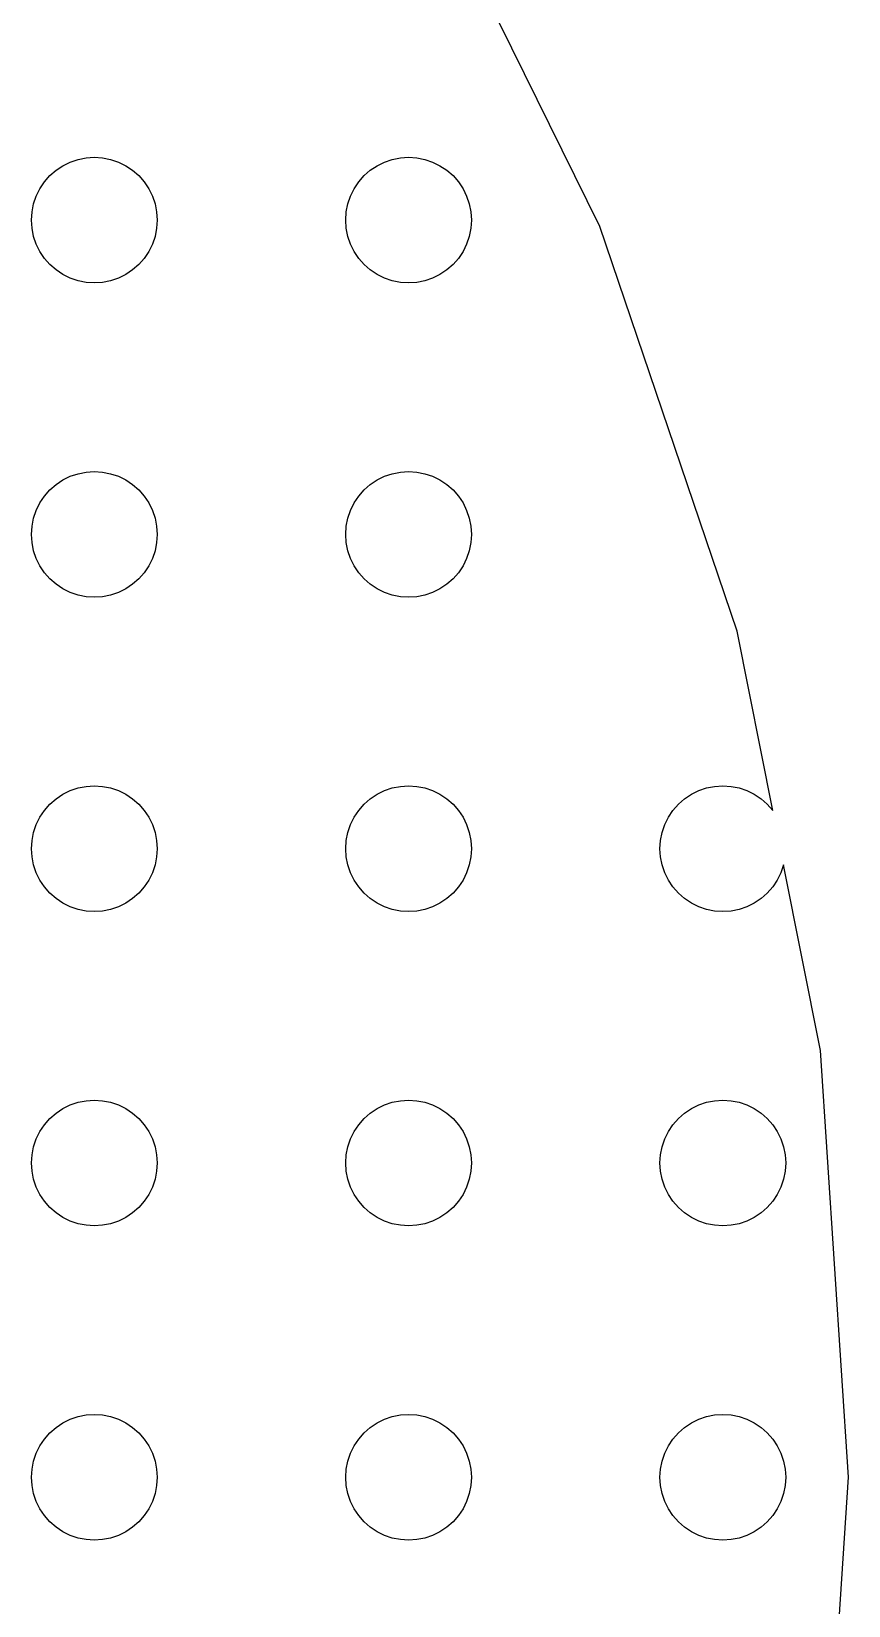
# Model space of a CAD drawing. Header units: metres. Extents: x -156 to 156, y -156 to 156.
# Drawn here: x 117 to 156, y -6.1 to 69 of the extents above; entities that cross this region are included whole.
import ezdxf

# ---------------------------------------------------------------- set-up
doc = ezdxf.new("R2010")
doc.units = ezdxf.units.M

msp = doc.modelspace()

# ---------------------------------------------------------------- linework, layer by layer
for p, q in [((144.125, 59.6986), (137.438, 73.2598)), ((117.879, 62.1213), (118.174, 62.3801)), ((118.174, 62.3801), (118.5, 62.5981)), ((118.5, 62.5981), (118.852, 62.7716)), ((118.852, 62.7716), (119.224, 62.8978)), ((119.224, 62.8978), (119.608, 62.9743)), ((119.608, 62.9743), (120, 63)), ((120, 63), (120.392, 62.9743)), ((120.392, 62.9743), (120.776, 62.8978)), ((120.776, 62.8978), (121.148, 62.7716)), ((121.148, 62.7716), (121.5, 62.5981)), ((121.5, 62.5981), (121.826, 62.3801)), ((121.826, 62.3801), (122.121, 62.1213)), ((132.879, 62.1213), (133.174, 62.3801)), ((133.174, 62.3801), (133.5, 62.5981)), ((133.5, 62.5981), (133.852, 62.7716)), ((133.852, 62.7716), (134.224, 62.8978)), ((134.224, 62.8978), (134.608, 62.9743)), ((134.608, 62.9743), (135, 63)), ((135, 63), (135.392, 62.9743)), ((135.392, 62.9743), (135.776, 62.8978)), ((135.776, 62.8978), (136.148, 62.7716)), ((136.148, 62.7716), (136.5, 62.5981)), ((136.5, 62.5981), (136.826, 62.3801)), ((136.826, 62.3801), (137.121, 62.1213)), ((117.402, 61.5), (117.62, 61.8263)), ((117.62, 61.8263), (117.879, 62.1213)), ((122.121, 62.1213), (122.38, 61.8263)), ((122.38, 61.8263), (122.598, 61.5)), ((132.402, 61.5), (132.62, 61.8263)), ((132.62, 61.8263), (132.879, 62.1213)), ((137.121, 62.1213), (137.38, 61.8263)), ((137.38, 61.8263), (137.598, 61.5)), ((117.102, 60.7765), (117.228, 61.148)), ((117.228, 61.148), (117.402, 61.5)), ((122.598, 61.5), (122.772, 61.148)), ((122.772, 61.148), (122.898, 60.7765)), ((132.102, 60.7765), (132.228, 61.148)), ((132.228, 61.148), (132.402, 61.5)), ((137.598, 61.5), (137.772, 61.148)), ((137.772, 61.148), (137.898, 60.7765)), ((117, 60), (117.026, 60.3916)), ((117.026, 60.3916), (117.102, 60.7765)), ((122.898, 60.7765), (122.974, 60.3916)), ((122.974, 60.3916), (123, 60)), ((132, 60), (132.026, 60.3916)), ((132.026, 60.3916), (132.102, 60.7765)), ((137.898, 60.7765), (137.974, 60.3916)), ((137.974, 60.3916), (138, 60)), ((117.026, 59.6084), (117, 60)), ((117.102, 59.2235), (117.026, 59.6084)), ((122.974, 59.6084), (122.898, 59.2235)), ((123, 60), (122.974, 59.6084)), ((132.026, 59.6084), (132, 60)), ((132.102, 59.2235), (132.026, 59.6084)), ((137.974, 59.6084), (137.898, 59.2235)), ((138, 60), (137.974, 59.6084)), ((150.684, 40.3758), (144.125, 59.6986)), ((117.228, 58.8519), (117.102, 59.2235)), ((117.402, 58.5), (117.228, 58.8519)), ((122.772, 58.8519), (122.598, 58.5)), ((122.898, 59.2235), (122.772, 58.8519)), ((132.228, 58.8519), (132.102, 59.2235)), ((132.402, 58.5), (132.228, 58.8519)), ((137.772, 58.8519), (137.598, 58.5)), ((137.898, 59.2235), (137.772, 58.8519)), ((117.62, 58.1737), (117.402, 58.5)), ((117.879, 57.8787), (117.62, 58.1737)), ((118.174, 57.6199), (117.879, 57.8787)), ((122.121, 57.8787), (121.826, 57.6199)), ((122.38, 58.1737), (122.121, 57.8787)), ((122.598, 58.5), (122.38, 58.1737)), ((132.62, 58.1737), (132.402, 58.5)), ((132.879, 57.8787), (132.62, 58.1737)), ((133.174, 57.6199), (132.879, 57.8787)), ((137.121, 57.8787), (136.826, 57.6199)), ((137.38, 58.1737), (137.121, 57.8787)), ((137.598, 58.5), (137.38, 58.1737)), ((118.5, 57.4019), (118.174, 57.6199)), ((118.852, 57.2284), (118.5, 57.4019)), ((119.224, 57.1022), (118.852, 57.2284)), ((119.608, 57.0257), (119.224, 57.1022)), ((120.776, 57.1022), (120.392, 57.0257)), ((121.148, 57.2284), (120.776, 57.1022)), ((121.5, 57.4019), (121.148, 57.2284)), ((121.826, 57.6199), (121.5, 57.4019)), ((133.5, 57.4019), (133.174, 57.6199)), ((133.852, 57.2284), (133.5, 57.4019)), ((134.224, 57.1022), (133.852, 57.2284)), ((134.608, 57.0257), (134.224, 57.1022)), ((135.776, 57.1022), (135.392, 57.0257)), ((136.148, 57.2284), (135.776, 57.1022)), ((136.5, 57.4019), (136.148, 57.2284)), ((136.826, 57.6199), (136.5, 57.4019)), ((120, 57), (119.608, 57.0257)), ((120.392, 57.0257), (120, 57)), ((135, 57), (134.608, 57.0257)), ((135.392, 57.0257), (135, 57)), ((117.879, 47.1213), (118.174, 47.3801)), ((118.174, 47.3801), (118.5, 47.5981)), ((118.5, 47.5981), (118.852, 47.7716)), ((118.852, 47.7716), (119.224, 47.8978)), ((119.224, 47.8978), (119.608, 47.9743)), ((119.608, 47.9743), (120, 48)), ((120, 48), (120.392, 47.9743)), ((120.392, 47.9743), (120.776, 47.8978)), ((120.776, 47.8978), (121.148, 47.7716)), ((121.148, 47.7716), (121.5, 47.5981)), ((121.5, 47.5981), (121.826, 47.3801)), ((121.826, 47.3801), (122.121, 47.1213)), ((132.879, 47.1213), (133.174, 47.3801)), ((133.174, 47.3801), (133.5, 47.5981)), ((133.5, 47.5981), (133.852, 47.7716)), ((133.852, 47.7716), (134.224, 47.8978)), ((134.224, 47.8978), (134.608, 47.9743)), ((134.608, 47.9743), (135, 48)), ((135, 48), (135.392, 47.9743)), ((135.392, 47.9743), (135.776, 47.8978)), ((135.776, 47.8978), (136.148, 47.7716)), ((136.148, 47.7716), (136.5, 47.5981)), ((136.5, 47.5981), (136.826, 47.3801)), ((136.826, 47.3801), (137.121, 47.1213)), ((117.402, 46.5), (117.62, 46.8263)), ((117.62, 46.8263), (117.879, 47.1213)), ((122.121, 47.1213), (122.38, 46.8263)), ((122.38, 46.8263), (122.598, 46.5)), ((132.402, 46.5), (132.62, 46.8263)), ((132.62, 46.8263), (132.879, 47.1213)), ((137.121, 47.1213), (137.38, 46.8263)), ((137.38, 46.8263), (137.598, 46.5)), ((117.102, 45.7765), (117.228, 46.148)), ((117.228, 46.148), (117.402, 46.5)), ((122.598, 46.5), (122.772, 46.148)), ((122.772, 46.148), (122.898, 45.7765)), ((132.102, 45.7765), (132.228, 46.148)), ((132.228, 46.148), (132.402, 46.5)), ((137.598, 46.5), (137.772, 46.148)), ((137.772, 46.148), (137.898, 45.7765)), ((117, 45), (117.026, 45.3916)), ((117.026, 45.3916), (117.102, 45.7765)), ((122.898, 45.7765), (122.974, 45.3916)), ((122.974, 45.3916), (123, 45)), ((132, 45), (132.026, 45.3916)), ((132.026, 45.3916), (132.102, 45.7765)), ((137.898, 45.7765), (137.974, 45.3916)), ((137.974, 45.3916), (138, 45)), ((117.026, 44.6084), (117, 45)), ((117.102, 44.2235), (117.026, 44.6084)), ((122.974, 44.6084), (122.898, 44.2235)), ((123, 45), (122.974, 44.6084)), ((132.026, 44.6084), (132, 45)), ((132.102, 44.2235), (132.026, 44.6084)), ((137.974, 44.6084), (137.898, 44.2235)), ((138, 45), (137.974, 44.6084)), ((117.228, 43.8519), (117.102, 44.2235)), ((117.402, 43.5), (117.228, 43.8519)), ((122.772, 43.8519), (122.598, 43.5)), ((122.898, 44.2235), (122.772, 43.8519)), ((132.228, 43.8519), (132.102, 44.2235)), ((132.402, 43.5), (132.228, 43.8519)), ((137.772, 43.8519), (137.598, 43.5)), ((137.898, 44.2235), (137.772, 43.8519)), ((117.62, 43.1737), (117.402, 43.5)), ((117.879, 42.8787), (117.62, 43.1737)), ((118.174, 42.6199), (117.879, 42.8787)), ((122.121, 42.8787), (121.826, 42.6199)), ((122.38, 43.1737), (122.121, 42.8787)), ((122.598, 43.5), (122.38, 43.1737)), ((132.62, 43.1737), (132.402, 43.5)), ((132.879, 42.8787), (132.62, 43.1737)), ((133.174, 42.6199), (132.879, 42.8787)), ((137.121, 42.8787), (136.826, 42.6199)), ((137.38, 43.1737), (137.121, 42.8787)), ((137.598, 43.5), (137.38, 43.1737)), ((118.5, 42.4019), (118.174, 42.6199)), ((118.852, 42.2284), (118.5, 42.4019)), ((119.224, 42.1022), (118.852, 42.2284)), ((119.608, 42.0257), (119.224, 42.1022)), ((120.776, 42.1022), (120.392, 42.0257)), ((121.148, 42.2284), (120.776, 42.1022)), ((121.5, 42.4019), (121.148, 42.2284)), ((121.826, 42.6199), (121.5, 42.4019)), ((133.5, 42.4019), (133.174, 42.6199)), ((133.852, 42.2284), (133.5, 42.4019)), ((134.224, 42.1022), (133.852, 42.2284)), ((134.608, 42.0257), (134.224, 42.1022)), ((135.776, 42.1022), (135.392, 42.0257)), ((136.148, 42.2284), (135.776, 42.1022)), ((136.5, 42.4019), (136.148, 42.2284)), ((136.826, 42.6199), (136.5, 42.4019)), ((120, 42), (119.608, 42.0257)), ((120.392, 42.0257), (120, 42)), ((135, 42), (134.608, 42.0257)), ((135.392, 42.0257), (135, 42)), ((152.387, 31.8157), (150.684, 40.3758)), ((117.879, 32.1213), (118.174, 32.3801)), ((118.174, 32.3801), (118.5, 32.5981)), ((118.5, 32.5981), (118.852, 32.7716)), ((118.852, 32.7716), (119.224, 32.8978)), ((119.224, 32.8978), (119.608, 32.9743)), ((119.608, 32.9743), (120, 33)), ((120, 33), (120.392, 32.9743)), ((120.392, 32.9743), (120.776, 32.8978)), ((120.776, 32.8978), (121.148, 32.7716)), ((121.148, 32.7716), (121.5, 32.5981)), ((121.5, 32.5981), (121.826, 32.3801)), ((121.826, 32.3801), (122.121, 32.1213)), ((132.879, 32.1213), (133.174, 32.3801)), ((133.174, 32.3801), (133.5, 32.5981)), ((133.5, 32.5981), (133.852, 32.7716)), ((133.852, 32.7716), (134.224, 32.8978)), ((134.224, 32.8978), (134.608, 32.9743)), ((134.608, 32.9743), (135, 33)), ((135, 33), (135.392, 32.9743)), ((135.392, 32.9743), (135.776, 32.8978)), ((135.776, 32.8978), (136.148, 32.7716)), ((136.148, 32.7716), (136.5, 32.5981)), ((136.5, 32.5981), (136.826, 32.3801)), ((136.826, 32.3801), (137.121, 32.1213)), ((147.879, 32.1213), (148.174, 32.3801)), ((148.174, 32.3801), (148.5, 32.5981)), ((148.5, 32.5981), (148.852, 32.7716)), ((148.852, 32.7716), (149.224, 32.8978)), ((149.224, 32.8978), (149.608, 32.9743)), ((149.608, 32.9743), (150, 33)), ((150, 33), (150.392, 32.9743)), ((150.392, 32.9743), (150.776, 32.8978)), ((150.776, 32.8978), (151.148, 32.7716)), ((151.148, 32.7716), (151.5, 32.5981)), ((151.5, 32.5981), (151.826, 32.3801)), ((151.826, 32.3801), (152.121, 32.1213)), ((117.402, 31.5), (117.62, 31.8263)), ((117.62, 31.8263), (117.879, 32.1213)), ((122.121, 32.1213), (122.38, 31.8263)), ((122.38, 31.8263), (122.598, 31.5)), ((132.402, 31.5), (132.62, 31.8263)), ((132.62, 31.8263), (132.879, 32.1213)), ((137.121, 32.1213), (137.38, 31.8263)), ((137.38, 31.8263), (137.598, 31.5)), ((147.402, 31.5), (147.62, 31.8263)), ((147.62, 31.8263), (147.879, 32.1213)), ((152.121, 32.1213), (152.38, 31.8263)), ((152.38, 31.8263), (152.387, 31.8157)), ((117.102, 30.7764), (117.228, 31.148)), ((117.228, 31.148), (117.402, 31.5)), ((122.598, 31.5), (122.772, 31.148)), ((122.772, 31.148), (122.898, 30.7764)), ((132.102, 30.7764), (132.228, 31.148)), ((132.228, 31.148), (132.402, 31.5)), ((137.598, 31.5), (137.772, 31.148)), ((137.772, 31.148), (137.898, 30.7764)), ((147.102, 30.7764), (147.228, 31.148)), ((147.228, 31.148), (147.402, 31.5)), ((117, 30), (117.026, 30.3916)), ((117.026, 30.3916), (117.102, 30.7764)), ((122.898, 30.7764), (122.974, 30.3916)), ((122.974, 30.3916), (123, 30)), ((132, 30), (132.026, 30.3916)), ((132.026, 30.3916), (132.102, 30.7764)), ((137.898, 30.7764), (137.974, 30.3916)), ((137.974, 30.3916), (138, 30)), ((147, 30), (147.026, 30.3916)), ((147.026, 30.3916), (147.102, 30.7764)), ((117.026, 29.6084), (117, 30)), ((117.102, 29.2235), (117.026, 29.6084)), ((122.974, 29.6084), (122.898, 29.2235)), ((123, 30), (122.974, 29.6084)), ((132.026, 29.6084), (132, 30)), ((132.102, 29.2235), (132.026, 29.6084)), ((137.974, 29.6084), (137.898, 29.2235)), ((138, 30), (137.974, 29.6084)), ((147.026, 29.6084), (147, 30)), ((147.102, 29.2235), (147.026, 29.6084)), ((117.228, 28.8519), (117.102, 29.2235)), ((117.402, 28.5), (117.228, 28.8519)), ((122.772, 28.8519), (122.598, 28.5)), ((122.898, 29.2235), (122.772, 28.8519)), ((132.228, 28.8519), (132.102, 29.2235)), ((132.402, 28.5), (132.228, 28.8519)), ((137.772, 28.8519), (137.598, 28.5)), ((137.898, 29.2235), (137.772, 28.8519)), ((147.228, 28.8519), (147.102, 29.2235)), ((147.402, 28.5), (147.228, 28.8519)), ((152.772, 28.8519), (152.598, 28.5)), ((152.898, 29.2235), (152.772, 28.8519)), ((152.9, 29.236), (152.898, 29.2235)), ((154.665, 20.3621), (152.9, 29.236)), ((117.62, 28.1737), (117.402, 28.5)), ((117.879, 27.8787), (117.62, 28.1737)), ((118.174, 27.6199), (117.879, 27.8787)), ((122.121, 27.8787), (121.826, 27.6199)), ((122.38, 28.1737), (122.121, 27.8787)), ((122.598, 28.5), (122.38, 28.1737)), ((132.62, 28.1737), (132.402, 28.5)), ((132.879, 27.8787), (132.62, 28.1737)), ((133.174, 27.6199), (132.879, 27.8787)), ((137.121, 27.8787), (136.826, 27.6199)), ((137.38, 28.1737), (137.121, 27.8787)), ((137.598, 28.5), (137.38, 28.1737)), ((147.62, 28.1737), (147.402, 28.5)), ((147.879, 27.8787), (147.62, 28.1737)), ((148.174, 27.6199), (147.879, 27.8787)), ((152.121, 27.8787), (151.826, 27.6199)), ((152.38, 28.1737), (152.121, 27.8787)), ((152.598, 28.5), (152.38, 28.1737)), ((118.5, 27.4019), (118.174, 27.6199)), ((118.852, 27.2283), (118.5, 27.4019)), ((119.224, 27.1022), (118.852, 27.2283)), ((119.608, 27.0257), (119.224, 27.1022)), ((120.776, 27.1022), (120.392, 27.0257)), ((121.148, 27.2283), (120.776, 27.1022)), ((121.5, 27.4019), (121.148, 27.2283)), ((121.826, 27.6199), (121.5, 27.4019)), ((133.5, 27.4019), (133.174, 27.6199)), ((133.852, 27.2283), (133.5, 27.4019)), ((134.224, 27.1022), (133.852, 27.2283)), ((134.608, 27.0257), (134.224, 27.1022)), ((135.776, 27.1022), (135.392, 27.0257)), ((136.148, 27.2283), (135.776, 27.1022)), ((136.5, 27.4019), (136.148, 27.2283)), ((136.826, 27.6199), (136.5, 27.4019)), ((148.5, 27.4019), (148.174, 27.6199)), ((148.852, 27.2283), (148.5, 27.4019)), ((149.224, 27.1022), (148.852, 27.2283)), ((149.608, 27.0257), (149.224, 27.1022)), ((150.776, 27.1022), (150.392, 27.0257)), ((151.148, 27.2283), (150.776, 27.1022)), ((151.5, 27.4019), (151.148, 27.2283)), ((151.826, 27.6199), (151.5, 27.4019)), ((120, 27), (119.608, 27.0257)), ((120.392, 27.0257), (120, 27)), ((135, 27), (134.608, 27.0257)), ((135.392, 27.0257), (135, 27)), ((150, 27), (149.608, 27.0257)), ((150.392, 27.0257), (150, 27)), ((156, 0), (154.665, 20.3621)), ((117.879, 17.1213), (118.174, 17.3801)), ((118.174, 17.3801), (118.5, 17.5981)), ((118.5, 17.5981), (118.852, 17.7716)), ((118.852, 17.7716), (119.224, 17.8978)), ((119.224, 17.8978), (119.608, 17.9743)), ((119.608, 17.9743), (120, 18)), ((120, 18), (120.392, 17.9743)), ((120.392, 17.9743), (120.776, 17.8978)), ((120.776, 17.8978), (121.148, 17.7716)), ((121.148, 17.7716), (121.5, 17.5981)), ((121.5, 17.5981), (121.826, 17.3801)), ((121.826, 17.3801), (122.121, 17.1213)), ((132.879, 17.1213), (133.174, 17.3801)), ((133.174, 17.3801), (133.5, 17.5981)), ((133.5, 17.5981), (133.852, 17.7716)), ((133.852, 17.7716), (134.224, 17.8978)), ((134.224, 17.8978), (134.608, 17.9743)), ((134.608, 17.9743), (135, 18)), ((135, 18), (135.392, 17.9743)), ((135.392, 17.9743), (135.776, 17.8978)), ((135.776, 17.8978), (136.148, 17.7716)), ((136.148, 17.7716), (136.5, 17.5981)), ((136.5, 17.5981), (136.826, 17.3801)), ((136.826, 17.3801), (137.121, 17.1213)), ((147.879, 17.1213), (148.174, 17.3801)), ((148.174, 17.3801), (148.5, 17.5981)), ((148.5, 17.5981), (148.852, 17.7716)), ((148.852, 17.7716), (149.224, 17.8978)), ((149.224, 17.8978), (149.608, 17.9743)), ((149.608, 17.9743), (150, 18)), ((150, 18), (150.392, 17.9743)), ((150.392, 17.9743), (150.776, 17.8978)), ((150.776, 17.8978), (151.148, 17.7716)), ((151.148, 17.7716), (151.5, 17.5981)), ((151.5, 17.5981), (151.826, 17.3801)), ((151.826, 17.3801), (152.121, 17.1213)), ((117.402, 16.5), (117.62, 16.8263)), ((117.62, 16.8263), (117.879, 17.1213)), ((122.121, 17.1213), (122.38, 16.8263)), ((122.38, 16.8263), (122.598, 16.5)), ((132.402, 16.5), (132.62, 16.8263)), ((132.62, 16.8263), (132.879, 17.1213)), ((137.121, 17.1213), (137.38, 16.8263)), ((137.38, 16.8263), (137.598, 16.5)), ((147.402, 16.5), (147.62, 16.8263)), ((147.62, 16.8263), (147.879, 17.1213)), ((152.121, 17.1213), (152.38, 16.8263)), ((152.38, 16.8263), (152.598, 16.5)), ((117.026, 15.3916), (117.102, 15.7764)), ((117.102, 15.7764), (117.228, 16.148)), ((117.228, 16.148), (117.402, 16.5)), ((122.598, 16.5), (122.772, 16.148)), ((122.772, 16.148), (122.898, 15.7764)), ((122.898, 15.7764), (122.974, 15.3916)), ((132.026, 15.3916), (132.102, 15.7764)), ((132.102, 15.7764), (132.228, 16.148)), ((132.228, 16.148), (132.402, 16.5)), ((137.598, 16.5), (137.772, 16.148)), ((137.772, 16.148), (137.898, 15.7764)), ((137.898, 15.7764), (137.974, 15.3916)), ((147.026, 15.3916), (147.102, 15.7764)), ((147.102, 15.7764), (147.228, 16.148)), ((147.228, 16.148), (147.402, 16.5)), ((152.598, 16.5), (152.772, 16.148)), ((152.772, 16.148), (152.898, 15.7764)), ((152.898, 15.7764), (152.974, 15.3916)), ((117, 15), (117.026, 15.3916)), ((122.974, 15.3916), (123, 15)), ((132, 15), (132.026, 15.3916)), ((137.974, 15.3916), (138, 15)), ((147, 15), (147.026, 15.3916)), ((152.974, 15.3916), (153, 15)), ((117.026, 14.6084), (117, 15)), ((117.102, 14.2235), (117.026, 14.6084)), ((122.974, 14.6084), (122.898, 14.2235)), ((123, 15), (122.974, 14.6084)), ((132.026, 14.6084), (132, 15)), ((132.102, 14.2235), (132.026, 14.6084)), ((137.974, 14.6084), (137.898, 14.2235)), ((138, 15), (137.974, 14.6084)), ((147.026, 14.6084), (147, 15)), ((147.102, 14.2235), (147.026, 14.6084)), ((152.974, 14.6084), (152.898, 14.2235)), ((153, 15), (152.974, 14.6084)), ((117.228, 13.8519), (117.102, 14.2235)), ((117.402, 13.5), (117.228, 13.8519)), ((122.772, 13.8519), (122.598, 13.5)), ((122.898, 14.2235), (122.772, 13.8519)), ((132.228, 13.8519), (132.102, 14.2235)), ((132.402, 13.5), (132.228, 13.8519)), ((137.772, 13.8519), (137.598, 13.5)), ((137.898, 14.2235), (137.772, 13.8519)), ((147.228, 13.8519), (147.102, 14.2235)), ((147.402, 13.5), (147.228, 13.8519)), ((152.772, 13.8519), (152.598, 13.5)), ((152.898, 14.2235), (152.772, 13.8519)), ((117.62, 13.1737), (117.402, 13.5)), ((117.879, 12.8787), (117.62, 13.1737)), ((118.174, 12.6199), (117.879, 12.8787)), ((122.121, 12.8787), (121.826, 12.6199)), ((122.38, 13.1737), (122.121, 12.8787)), ((122.598, 13.5), (122.38, 13.1737)), ((132.62, 13.1737), (132.402, 13.5)), ((132.879, 12.8787), (132.62, 13.1737)), ((133.174, 12.6199), (132.879, 12.8787)), ((137.121, 12.8787), (136.826, 12.6199)), ((137.38, 13.1737), (137.121, 12.8787)), ((137.598, 13.5), (137.38, 13.1737)), ((147.62, 13.1737), (147.402, 13.5)), ((147.879, 12.8787), (147.62, 13.1737)), ((148.174, 12.6199), (147.879, 12.8787)), ((152.121, 12.8787), (151.826, 12.6199)), ((152.38, 13.1737), (152.121, 12.8787)), ((152.598, 13.5), (152.38, 13.1737)), ((118.5, 12.4019), (118.174, 12.6199)), ((118.852, 12.2283), (118.5, 12.4019)), ((119.224, 12.1022), (118.852, 12.2283)), ((119.608, 12.0257), (119.224, 12.1022)), ((120, 12), (119.608, 12.0257)), ((120.392, 12.0257), (120, 12)), ((120.776, 12.1022), (120.392, 12.0257)), ((121.148, 12.2283), (120.776, 12.1022)), ((121.5, 12.4019), (121.148, 12.2283)), ((121.826, 12.6199), (121.5, 12.4019)), ((133.5, 12.4019), (133.174, 12.6199)), ((133.852, 12.2283), (133.5, 12.4019)), ((134.224, 12.1022), (133.852, 12.2283)), ((134.608, 12.0257), (134.224, 12.1022)), ((135, 12), (134.608, 12.0257)), ((135.392, 12.0257), (135, 12)), ((135.776, 12.1022), (135.392, 12.0257)), ((136.148, 12.2283), (135.776, 12.1022)), ((136.5, 12.4019), (136.148, 12.2283)), ((136.826, 12.6199), (136.5, 12.4019)), ((148.5, 12.4019), (148.174, 12.6199)), ((148.852, 12.2283), (148.5, 12.4019)), ((149.224, 12.1022), (148.852, 12.2283)), ((149.608, 12.0257), (149.224, 12.1022)), ((150, 12), (149.608, 12.0257)), ((150.392, 12.0257), (150, 12)), ((150.776, 12.1022), (150.392, 12.0257)), ((151.148, 12.2283), (150.776, 12.1022)), ((151.5, 12.4019), (151.148, 12.2283)), ((151.826, 12.6199), (151.5, 12.4019)), ((117.879, 2.12131), (118.174, 2.38005)), ((118.174, 2.38005), (118.5, 2.59807)), ((118.5, 2.59807), (118.852, 2.77164)), ((118.852, 2.77164), (119.224, 2.89777)), ((119.224, 2.89777), (119.608, 2.97432)), ((119.608, 2.97432), (120, 3)), ((120, 3), (120.392, 2.97432)), ((120.392, 2.97432), (120.776, 2.89777)), ((120.776, 2.89777), (121.148, 2.77164)), ((121.148, 2.77164), (121.5, 2.59807)), ((121.5, 2.59807), (121.826, 2.38005)), ((121.826, 2.38005), (122.121, 2.12131)), ((132.879, 2.12131), (133.174, 2.38005)), ((133.174, 2.38005), (133.5, 2.59807)), ((133.5, 2.59807), (133.852, 2.77164)), ((133.852, 2.77164), (134.224, 2.89777)), ((134.224, 2.89777), (134.608, 2.97432)), ((134.608, 2.97432), (135, 3)), ((135, 3), (135.392, 2.97432)), ((135.392, 2.97432), (135.776, 2.89777)), ((135.776, 2.89777), (136.148, 2.77164)), ((136.148, 2.77164), (136.5, 2.59807)), ((136.5, 2.59807), (136.826, 2.38005)), ((136.826, 2.38005), (137.121, 2.12131)), ((147.879, 2.12131), (148.174, 2.38005)), ((148.174, 2.38005), (148.5, 2.59807)), ((148.5, 2.59807), (148.852, 2.77164)), ((148.852, 2.77164), (149.224, 2.89777)), ((149.224, 2.89777), (149.608, 2.97432)), ((149.608, 2.97432), (150, 3)), ((150, 3), (150.392, 2.97432)), ((150.392, 2.97432), (150.776, 2.89777)), ((150.776, 2.89777), (151.148, 2.77164)), ((151.148, 2.77164), (151.5, 2.59807)), ((151.5, 2.59807), (151.826, 2.38005)), ((151.826, 2.38005), (152.121, 2.12131)), ((117.402, 1.5), (117.62, 1.82628)), ((117.62, 1.82628), (117.879, 2.12131)), ((122.121, 2.12131), (122.38, 1.82628)), ((122.38, 1.82628), (122.598, 1.5)), ((132.402, 1.5), (132.62, 1.82628)), ((132.62, 1.82628), (132.879, 2.12131)), ((137.121, 2.12131), (137.38, 1.82628)), ((137.38, 1.82628), (137.598, 1.5)), ((147.402, 1.5), (147.62, 1.82628)), ((147.62, 1.82628), (147.879, 2.12131)), ((152.121, 2.12131), (152.38, 1.82628)), ((152.38, 1.82628), (152.598, 1.5)), ((117.026, 0.39157), (117.102, 0.77644)), ((117.102, 0.77644), (117.228, 1.14804)), ((117.228, 1.14804), (117.402, 1.5)), ((122.598, 1.5), (122.772, 1.14804)), ((122.772, 1.14804), (122.898, 0.77644)), ((122.898, 0.77644), (122.974, 0.39157)), ((132.026, 0.39157), (132.102, 0.77644)), ((132.102, 0.77644), (132.228, 1.14804)), ((132.228, 1.14804), (132.402, 1.5)), ((137.598, 1.5), (137.772, 1.14804)), ((137.772, 1.14804), (137.898, 0.77644)), ((137.898, 0.77644), (137.974, 0.39157)), ((147.026, 0.39157), (147.102, 0.77644)), ((147.102, 0.77644), (147.228, 1.14804)), ((147.228, 1.14804), (147.402, 1.5)), ((152.598, 1.5), (152.772, 1.14804)), ((152.772, 1.14804), (152.898, 0.77644)), ((152.898, 0.77644), (152.974, 0.39157)), ((117, 0), (117.026, 0.39157)), ((117.026, -0.39157), (117, 0)), ((122.974, 0.39157), (123, 0)), ((123, 0), (122.974, -0.39157)), ((132, 0), (132.026, 0.39157)), ((132.026, -0.39157), (132, 0)), ((137.974, 0.39157), (138, 0)), ((138, 0), (137.974, -0.39157)), ((147, 0), (147.026, 0.39157)), ((147.026, -0.39157), (147, 0)), ((152.974, 0.39157), (153, 0)), ((153, 0), (152.974, -0.39157)), ((154.665, -20.3621), (156, 0)), ((117.102, -0.77644), (117.026, -0.39157)), ((122.974, -0.39157), (122.898, -0.77644)), ((132.102, -0.77644), (132.026, -0.39157)), ((137.974, -0.39157), (137.898, -0.77644)), ((147.102, -0.77644), (147.026, -0.39157)), ((152.974, -0.39157), (152.898, -0.77644)), ((117.228, -1.14804), (117.102, -0.77644)), ((117.402, -1.5), (117.228, -1.14804)), ((117.62, -1.82628), (117.402, -1.5)), ((122.598, -1.5), (122.38, -1.82628)), ((122.772, -1.14804), (122.598, -1.5)), ((122.898, -0.77644), (122.772, -1.14804)), ((132.228, -1.14804), (132.102, -0.77644)), ((132.402, -1.5), (132.228, -1.14804)), ((132.62, -1.82628), (132.402, -1.5)), ((137.598, -1.5), (137.38, -1.82628)), ((137.772, -1.14804), (137.598, -1.5)), ((137.898, -0.77644), (137.772, -1.14804)), ((147.228, -1.14804), (147.102, -0.77644)), ((147.402, -1.5), (147.228, -1.14804)), ((147.62, -1.82628), (147.402, -1.5)), ((152.598, -1.5), (152.38, -1.82628)), ((152.772, -1.14804), (152.598, -1.5)), ((152.898, -0.77644), (152.772, -1.14804)), ((117.879, -2.12131), (117.62, -1.82628)), ((118.174, -2.38005), (117.879, -2.12131)), ((122.121, -2.12131), (121.826, -2.38005)), ((122.38, -1.82628), (122.121, -2.12131)), ((132.879, -2.12131), (132.62, -1.82628)), ((133.174, -2.38005), (132.879, -2.12131)), ((137.121, -2.12131), (136.826, -2.38005)), ((137.38, -1.82628), (137.121, -2.12131)), ((147.879, -2.12131), (147.62, -1.82628)), ((148.174, -2.38005), (147.879, -2.12131)), ((152.121, -2.12131), (151.826, -2.38005)), ((152.38, -1.82628), (152.121, -2.12131)), ((118.5, -2.59807), (118.174, -2.38005)), ((118.852, -2.77164), (118.5, -2.59807)), ((119.224, -2.89777), (118.852, -2.77164)), ((119.608, -2.97432), (119.224, -2.89777)), ((120, -3), (119.608, -2.97432)), ((120.392, -2.97432), (120, -3)), ((120.776, -2.89777), (120.392, -2.97432)), ((121.148, -2.77164), (120.776, -2.89777)), ((121.5, -2.59807), (121.148, -2.77164)), ((121.826, -2.38005), (121.5, -2.59807)), ((133.5, -2.59807), (133.174, -2.38005)), ((133.852, -2.77164), (133.5, -2.59807)), ((134.224, -2.89777), (133.852, -2.77164)), ((134.608, -2.97432), (134.224, -2.89777)), ((135, -3), (134.608, -2.97432)), ((135.392, -2.97432), (135, -3)), ((135.776, -2.89777), (135.392, -2.97432)), ((136.148, -2.77164), (135.776, -2.89777)), ((136.5, -2.59807), (136.148, -2.77164)), ((136.826, -2.38005), (136.5, -2.59807)), ((148.5, -2.59807), (148.174, -2.38005)), ((148.852, -2.77164), (148.5, -2.59807)), ((149.224, -2.89777), (148.852, -2.77164)), ((149.608, -2.97432), (149.224, -2.89777)), ((150, -3), (149.608, -2.97432)), ((150.392, -2.97432), (150, -3)), ((150.776, -2.89777), (150.392, -2.97432)), ((151.148, -2.77164), (150.776, -2.89777)), ((151.5, -2.59807), (151.148, -2.77164)), ((151.826, -2.38005), (151.5, -2.59807))]:
    msp.add_line(p, q)

doc.saveas('drawing.dxf')
